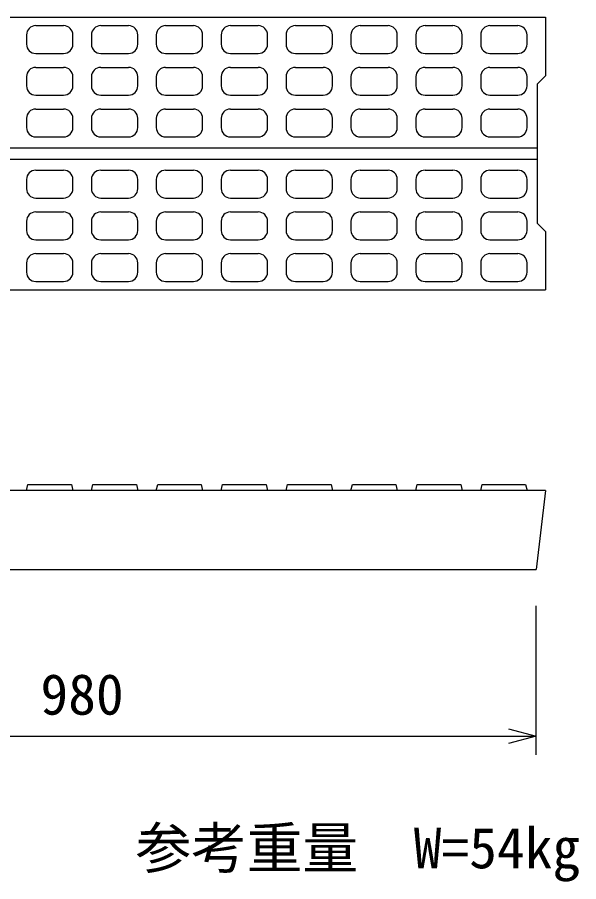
# Model space of a CAD drawing. Units: millimetres, scale not verified. Extents: x -16800 to 16800, y -5940 to 5940.
# Drawn here: x -5321 to -4715, y 2052 to 2985 of the extents above; entities that cross this region are included whole.
import ezdxf
from ezdxf.enums import TextEntityAlignment as Align

# ---------------------------------------------------------------- set-up
doc = ezdxf.new("R2010")
doc.units = ezdxf.units.MM
doc.header["$LTSCALE"] = 20
for name, color, linetype, lineweight in [('0-0_DIM', 7, 'Continuous', 25), ('0-2_HATCH', 6, 'Continuous', 25), ('0-5_OUTLINE', 3, 'Continuous', 25)]:
    doc.layers.add(name, color=color, linetype=linetype, lineweight=lineweight)
doc.styles.add('ＭＳ ゴシック', font='')
doc.styles.get('ＭＳ ゴシック').set_extended_font_data('MS Gothic')

msp = doc.modelspace()

# ---------------------------------------------------------------- linework, layer by layer
at = {"layer": '0-0_DIM'}
for p, q in [((-4761.2, 2189.48), (-4761.2, 2350.17)), ((-5741.2, 2209.48), (-4761.2, 2209.48))]:
    msp.add_line(p, q, dxfattribs=at)
msp.add_lwpolyline([(-4791.2, 2217.52), (-4761.2, 2209.48), (-4791.2, 2201.44)], dxfattribs=at)
at = {"layer": '0-2_HATCH'}
for p, q in [((-5301.2, 2976.05), (-5271.2, 2976.05)), ((-5231.2, 2976.05), (-5201.2, 2976.05)), ((-5161.2, 2976.05), (-5131.2, 2976.05)), ((-5091.2, 2976.05), (-5061.2, 2976.05)), ((-5021.2, 2976.05), (-4991.2, 2976.05)), ((-4951.2, 2976.05), (-4921.2, 2976.05)), ((-4881.2, 2976.05), (-4851.2, 2976.05)), ((-4811.2, 2976.05), (-4781.2, 2976.05)), ((-5311.2, 2966.05), (-5311.2, 2956.05)), ((-5261.2, 2956.05), (-5261.2, 2966.05)), ((-5241.2, 2966.05), (-5241.2, 2956.05)), ((-5191.2, 2956.05), (-5191.2, 2966.05)), ((-5171.2, 2966.05), (-5171.2, 2956.05)), ((-5121.2, 2956.05), (-5121.2, 2966.05)), ((-5101.2, 2966.05), (-5101.2, 2956.05)), ((-5051.2, 2956.05), (-5051.2, 2966.05)), ((-5031.2, 2966.05), (-5031.2, 2956.05)), ((-4981.2, 2956.05), (-4981.2, 2966.05)), ((-4961.2, 2966.05), (-4961.2, 2956.05)), ((-4911.2, 2956.05), (-4911.2, 2966.05)), ((-4891.2, 2966.05), (-4891.2, 2956.05)), ((-4841.2, 2956.05), (-4841.2, 2966.05)), ((-4821.2, 2966.05), (-4821.2, 2956.05)), ((-4771.2, 2956.05), (-4771.2, 2966.05)), ((-5301.2, 2946.05), (-5271.2, 2946.05)), ((-5231.2, 2946.05), (-5201.2, 2946.05)), ((-5161.2, 2946.05), (-5131.2, 2946.05)), ((-5091.2, 2946.05), (-5061.2, 2946.05)), ((-5021.2, 2946.05), (-4991.2, 2946.05)), ((-4951.2, 2946.05), (-4921.2, 2946.05)), ((-4881.2, 2946.05), (-4851.2, 2946.05)), ((-4811.2, 2946.05), (-4781.2, 2946.05)), ((-5301.2, 2931.05), (-5271.2, 2931.05)), ((-5231.2, 2931.05), (-5201.2, 2931.05)), ((-5161.2, 2931.05), (-5131.2, 2931.05)), ((-5091.2, 2931.05), (-5061.2, 2931.05)), ((-5021.2, 2931.05), (-4991.2, 2931.05)), ((-4951.2, 2931.05), (-4921.2, 2931.05)), ((-4881.2, 2931.05), (-4851.2, 2931.05)), ((-4811.2, 2931.05), (-4781.2, 2931.05)), ((-5311.2, 2921.05), (-5311.2, 2911.05)), ((-5261.2, 2911.05), (-5261.2, 2921.05)), ((-5241.2, 2921.05), (-5241.2, 2911.05)), ((-5191.2, 2911.05), (-5191.2, 2921.05)), ((-5171.2, 2921.05), (-5171.2, 2911.05)), ((-5121.2, 2911.05), (-5121.2, 2921.05)), ((-5101.2, 2921.05), (-5101.2, 2911.05)), ((-5051.2, 2911.05), (-5051.2, 2921.05)), ((-5031.2, 2921.05), (-5031.2, 2911.05)), ((-4981.2, 2911.05), (-4981.2, 2921.05)), ((-4961.2, 2921.05), (-4961.2, 2911.05)), ((-4911.2, 2911.05), (-4911.2, 2921.05)), ((-4891.2, 2921.05), (-4891.2, 2911.05)), ((-4841.2, 2911.05), (-4841.2, 2921.05)), ((-4821.2, 2921.05), (-4821.2, 2911.05)), ((-4771.2, 2911.05), (-4771.2, 2921.05)), ((-5301.2, 2901.05), (-5271.2, 2901.05)), ((-5231.2, 2901.05), (-5201.2, 2901.05)), ((-5161.2, 2901.05), (-5131.2, 2901.05)), ((-5091.2, 2901.05), (-5061.2, 2901.05)), ((-5021.2, 2901.05), (-4991.2, 2901.05)), ((-4951.2, 2901.05), (-4921.2, 2901.05)), ((-4881.2, 2901.05), (-4851.2, 2901.05)), ((-4811.2, 2901.05), (-4781.2, 2901.05)), ((-5301.2, 2886.05), (-5271.2, 2886.05)), ((-5231.2, 2886.05), (-5201.2, 2886.05)), ((-5161.2, 2886.05), (-5131.2, 2886.05)), ((-5091.2, 2886.05), (-5061.2, 2886.05)), ((-5021.2, 2886.05), (-4991.2, 2886.05)), ((-4951.2, 2886.05), (-4921.2, 2886.05)), ((-4881.2, 2886.05), (-4851.2, 2886.05)), ((-4811.2, 2886.05), (-4781.2, 2886.05)), ((-5311.2, 2876.05), (-5311.2, 2866.05)), ((-5261.2, 2866.05), (-5261.2, 2876.05)), ((-5241.2, 2876.05), (-5241.2, 2866.05)), ((-5191.2, 2866.05), (-5191.2, 2876.05)), ((-5171.2, 2876.05), (-5171.2, 2866.05)), ((-5121.2, 2866.05), (-5121.2, 2876.05)), ((-5101.2, 2876.05), (-5101.2, 2866.05)), ((-5051.2, 2866.05), (-5051.2, 2876.05)), ((-5031.2, 2876.05), (-5031.2, 2866.05)), ((-4981.2, 2866.05), (-4981.2, 2876.05)), ((-4961.2, 2876.05), (-4961.2, 2866.05)), ((-4911.2, 2866.05), (-4911.2, 2876.05)), ((-4891.2, 2876.05), (-4891.2, 2866.05)), ((-4841.2, 2866.05), (-4841.2, 2876.05)), ((-4821.2, 2876.05), (-4821.2, 2866.05)), ((-4771.2, 2866.05), (-4771.2, 2876.05)), ((-5301.2, 2856.05), (-5271.2, 2856.05)), ((-5231.2, 2856.05), (-5201.2, 2856.05)), ((-5161.2, 2856.05), (-5131.2, 2856.05)), ((-5091.2, 2856.05), (-5061.2, 2856.05)), ((-5021.2, 2856.05), (-4991.2, 2856.05)), ((-4951.2, 2856.05), (-4921.2, 2856.05)), ((-4881.2, 2856.05), (-4851.2, 2856.05)), ((-4811.2, 2856.05), (-4781.2, 2856.05)), ((-5301.2, 2820.05), (-5271.2, 2820.05)), ((-5231.2, 2820.05), (-5201.2, 2820.05)), ((-5161.2, 2820.05), (-5131.2, 2820.05)), ((-5091.2, 2820.05), (-5061.2, 2820.05)), ((-5021.2, 2820.05), (-4991.2, 2820.05)), ((-4951.2, 2820.05), (-4921.2, 2820.05)), ((-4881.2, 2820.05), (-4851.2, 2820.05)), ((-4811.2, 2820.05), (-4781.2, 2820.05)), ((-5311.2, 2810.05), (-5311.2, 2800.05)), ((-5261.2, 2800.05), (-5261.2, 2810.05)), ((-5241.2, 2810.05), (-5241.2, 2800.05)), ((-5191.2, 2800.05), (-5191.2, 2810.05)), ((-5171.2, 2810.05), (-5171.2, 2800.05)), ((-5121.2, 2800.05), (-5121.2, 2810.05)), ((-5101.2, 2810.05), (-5101.2, 2800.05)), ((-5051.2, 2800.05), (-5051.2, 2810.05)), ((-5031.2, 2810.05), (-5031.2, 2800.05)), ((-4981.2, 2800.05), (-4981.2, 2810.05)), ((-4961.2, 2810.05), (-4961.2, 2800.05)), ((-4911.2, 2800.05), (-4911.2, 2810.05)), ((-4891.2, 2810.05), (-4891.2, 2800.05)), ((-4841.2, 2800.05), (-4841.2, 2810.05)), ((-4821.2, 2810.05), (-4821.2, 2800.05)), ((-4771.2, 2800.05), (-4771.2, 2810.05)), ((-5301.2, 2790.05), (-5271.2, 2790.05)), ((-5231.2, 2790.05), (-5201.2, 2790.05)), ((-5161.2, 2790.05), (-5131.2, 2790.05)), ((-5091.2, 2790.05), (-5061.2, 2790.05)), ((-5021.2, 2790.05), (-4991.2, 2790.05)), ((-4951.2, 2790.05), (-4921.2, 2790.05)), ((-4881.2, 2790.05), (-4851.2, 2790.05)), ((-4811.2, 2790.05), (-4781.2, 2790.05)), ((-5301.2, 2775.05), (-5271.2, 2775.05)), ((-5231.2, 2775.05), (-5201.2, 2775.05)), ((-5161.2, 2775.05), (-5131.2, 2775.05)), ((-5091.2, 2775.05), (-5061.2, 2775.05)), ((-5021.2, 2775.05), (-4991.2, 2775.05)), ((-4951.2, 2775.05), (-4921.2, 2775.05)), ((-4881.2, 2775.05), (-4851.2, 2775.05)), ((-4811.2, 2775.05), (-4781.2, 2775.05)), ((-5311.2, 2765.05), (-5311.2, 2755.05)), ((-5261.2, 2755.05), (-5261.2, 2765.05)), ((-5241.2, 2765.05), (-5241.2, 2755.05)), ((-5191.2, 2755.05), (-5191.2, 2765.05)), ((-5171.2, 2765.05), (-5171.2, 2755.05)), ((-5121.2, 2755.05), (-5121.2, 2765.05)), ((-5101.2, 2765.05), (-5101.2, 2755.05)), ((-5051.2, 2755.05), (-5051.2, 2765.05)), ((-5031.2, 2765.05), (-5031.2, 2755.05)), ((-4981.2, 2755.05), (-4981.2, 2765.05)), ((-4961.2, 2765.05), (-4961.2, 2755.05)), ((-4911.2, 2755.05), (-4911.2, 2765.05)), ((-4891.2, 2765.05), (-4891.2, 2755.05)), ((-4841.2, 2755.05), (-4841.2, 2765.05)), ((-4821.2, 2765.05), (-4821.2, 2755.05)), ((-4771.2, 2755.05), (-4771.2, 2765.05)), ((-5301.2, 2745.05), (-5271.2, 2745.05)), ((-5231.2, 2745.05), (-5201.2, 2745.05)), ((-5161.2, 2745.05), (-5131.2, 2745.05)), ((-5091.2, 2745.05), (-5061.2, 2745.05)), ((-5021.2, 2745.05), (-4991.2, 2745.05)), ((-4951.2, 2745.05), (-4921.2, 2745.05)), ((-4881.2, 2745.05), (-4851.2, 2745.05)), ((-4811.2, 2745.05), (-4781.2, 2745.05)), ((-5301.2, 2730.05), (-5271.2, 2730.05)), ((-5231.2, 2730.05), (-5201.2, 2730.05)), ((-5161.2, 2730.05), (-5131.2, 2730.05)), ((-5091.2, 2730.05), (-5061.2, 2730.05)), ((-5021.2, 2730.05), (-4991.2, 2730.05)), ((-4951.2, 2730.05), (-4921.2, 2730.05)), ((-4881.2, 2730.05), (-4851.2, 2730.05)), ((-4811.2, 2730.05), (-4781.2, 2730.05)), ((-5311.2, 2720.05), (-5311.2, 2710.05)), ((-5261.2, 2710.05), (-5261.2, 2720.05)), ((-5241.2, 2720.05), (-5241.2, 2710.05)), ((-5191.2, 2710.05), (-5191.2, 2720.05)), ((-5171.2, 2720.05), (-5171.2, 2710.05)), ((-5121.2, 2710.05), (-5121.2, 2720.05)), ((-5101.2, 2720.05), (-5101.2, 2710.05)), ((-5051.2, 2710.05), (-5051.2, 2720.05)), ((-5031.2, 2720.05), (-5031.2, 2710.05)), ((-4981.2, 2710.05), (-4981.2, 2720.05)), ((-4961.2, 2720.05), (-4961.2, 2710.05)), ((-4911.2, 2710.05), (-4911.2, 2720.05)), ((-4891.2, 2720.05), (-4891.2, 2710.05)), ((-4841.2, 2710.05), (-4841.2, 2720.05)), ((-4821.2, 2720.05), (-4821.2, 2710.05)), ((-4771.2, 2710.05), (-4771.2, 2720.05)), ((-5301.2, 2700.05), (-5271.2, 2700.05)), ((-5231.2, 2700.05), (-5201.2, 2700.05)), ((-5161.2, 2700.05), (-5131.2, 2700.05)), ((-5091.2, 2700.05), (-5061.2, 2700.05)), ((-5021.2, 2700.05), (-4991.2, 2700.05)), ((-4951.2, 2700.05), (-4921.2, 2700.05)), ((-4881.2, 2700.05), (-4851.2, 2700.05)), ((-4811.2, 2700.05), (-4781.2, 2700.05))]:
    msp.add_line(p, q, dxfattribs=at)
for points in [[(-5311.2, 2474.48), (-5309.7, 2480.98), (-5262.7, 2480.98), (-5261.2, 2474.48)], [(-5241.2, 2474.48), (-5239.7, 2480.98), (-5192.7, 2480.98), (-5191.2, 2474.48)], [(-5171.2, 2474.48), (-5169.7, 2480.98), (-5122.7, 2480.98), (-5121.2, 2474.48)], [(-5101.2, 2474.48), (-5099.7, 2480.98), (-5052.7, 2480.98), (-5051.2, 2474.48)], [(-5031.2, 2474.48), (-5029.7, 2480.98), (-4982.7, 2480.98), (-4981.2, 2474.48)], [(-4961.2, 2474.48), (-4959.7, 2480.98), (-4912.7, 2480.98), (-4911.2, 2474.48)], [(-4891.2, 2474.48), (-4889.7, 2480.98), (-4842.7, 2480.98), (-4841.2, 2474.48)], [(-4821.2, 2474.48), (-4819.7, 2480.98), (-4772.7, 2480.98), (-4771.2, 2474.48)]]:
    msp.add_lwpolyline(points, dxfattribs=at)
for centre, start, end in [((-5301.2, 2966.05), 90, 180), ((-5271.2, 2966.05), 0, 90), ((-5231.2, 2966.05), 90, 180), ((-5201.2, 2966.05), 0, 90), ((-5161.2, 2966.05), 90, 180), ((-5131.2, 2966.05), 0, 90), ((-5091.2, 2966.05), 90, 180), ((-5061.2, 2966.05), 0, 90), ((-5021.2, 2966.05), 90, 180), ((-4991.2, 2966.05), 0, 90), ((-4951.2, 2966.05), 90, 180), ((-4921.2, 2966.05), 0, 90), ((-4881.2, 2966.05), 90, 180), ((-4851.2, 2966.05), 0, 90), ((-4811.2, 2966.05), 90, 180), ((-4781.2, 2966.05), 0, 90), ((-5301.2, 2956.05), 180, 270), ((-5271.2, 2956.05), 270, 0), ((-5231.2, 2956.05), 180, 270), ((-5201.2, 2956.05), 270, 0), ((-5161.2, 2956.05), 180, 270), ((-5131.2, 2956.05), 270, 0), ((-5091.2, 2956.05), 180, 270), ((-5061.2, 2956.05), 270, 0), ((-5021.2, 2956.05), 180, 270), ((-4991.2, 2956.05), 270, 0), ((-4951.2, 2956.05), 180, 270), ((-4921.2, 2956.05), 270, 0), ((-4881.2, 2956.05), 180, 270), ((-4851.2, 2956.05), 270, 0), ((-4811.2, 2956.05), 180, 270), ((-4781.2, 2956.05), 270, 0), ((-5301.2, 2921.05), 90, 180), ((-5271.2, 2921.05), 0, 90), ((-5231.2, 2921.05), 90, 180), ((-5201.2, 2921.05), 0, 90), ((-5161.2, 2921.05), 90, 180), ((-5131.2, 2921.05), 0, 90), ((-5091.2, 2921.05), 90, 180), ((-5061.2, 2921.05), 0, 90), ((-5021.2, 2921.05), 90, 180), ((-4991.2, 2921.05), 0, 90), ((-4951.2, 2921.05), 90, 180), ((-4921.2, 2921.05), 0, 90), ((-4881.2, 2921.05), 90, 180), ((-4851.2, 2921.05), 0, 90), ((-4811.2, 2921.05), 90, 180), ((-4781.2, 2921.05), 0, 90), ((-5301.2, 2911.05), 180, 270), ((-5271.2, 2911.05), 270, 0), ((-5231.2, 2911.05), 180, 270), ((-5201.2, 2911.05), 270, 0), ((-5161.2, 2911.05), 180, 270), ((-5131.2, 2911.05), 270, 0), ((-5091.2, 2911.05), 180, 270), ((-5061.2, 2911.05), 270, 0), ((-5021.2, 2911.05), 180, 270), ((-4991.2, 2911.05), 270, 0), ((-4951.2, 2911.05), 180, 270), ((-4921.2, 2911.05), 270, 0), ((-4881.2, 2911.05), 180, 270), ((-4851.2, 2911.05), 270, 0), ((-4811.2, 2911.05), 180, 270), ((-4781.2, 2911.05), 270, 0), ((-5301.2, 2876.05), 90, 180), ((-5271.2, 2876.05), 0, 90), ((-5231.2, 2876.05), 90, 180), ((-5201.2, 2876.05), 0, 90), ((-5161.2, 2876.05), 90, 180), ((-5131.2, 2876.05), 0, 90), ((-5091.2, 2876.05), 90, 180), ((-5061.2, 2876.05), 0, 90), ((-5021.2, 2876.05), 90, 180), ((-4991.2, 2876.05), 0, 90), ((-4951.2, 2876.05), 90, 180), ((-4921.2, 2876.05), 0, 90), ((-4881.2, 2876.05), 90, 180), ((-4851.2, 2876.05), 0, 90), ((-4811.2, 2876.05), 90, 180), ((-4781.2, 2876.05), 0, 90), ((-5301.2, 2866.05), 180, 270), ((-5271.2, 2866.05), 270, 0), ((-5231.2, 2866.05), 180, 270), ((-5201.2, 2866.05), 270, 0), ((-5161.2, 2866.05), 180, 270), ((-5131.2, 2866.05), 270, 0), ((-5091.2, 2866.05), 180, 270), ((-5061.2, 2866.05), 270, 0), ((-5021.2, 2866.05), 180, 270), ((-4991.2, 2866.05), 270, 0), ((-4951.2, 2866.05), 180, 270), ((-4921.2, 2866.05), 270, 0), ((-4881.2, 2866.05), 180, 270), ((-4851.2, 2866.05), 270, 0), ((-4811.2, 2866.05), 180, 270), ((-4781.2, 2866.05), 270, 0), ((-5301.2, 2810.05), 90, 180), ((-5271.2, 2810.05), 0, 90), ((-5231.2, 2810.05), 90, 180), ((-5201.2, 2810.05), 0, 90), ((-5161.2, 2810.05), 90, 180), ((-5131.2, 2810.05), 0, 90), ((-5091.2, 2810.05), 90, 180), ((-5061.2, 2810.05), 0, 90), ((-5021.2, 2810.05), 90, 180), ((-4991.2, 2810.05), 0, 90), ((-4951.2, 2810.05), 90, 180), ((-4921.2, 2810.05), 0, 90), ((-4881.2, 2810.05), 90, 180), ((-4851.2, 2810.05), 0, 90), ((-4811.2, 2810.05), 90, 180), ((-4781.2, 2810.05), 0, 90), ((-5301.2, 2800.05), 180, 270), ((-5271.2, 2800.05), 270, 0), ((-5231.2, 2800.05), 180, 270), ((-5201.2, 2800.05), 270, 0), ((-5161.2, 2800.05), 180, 270), ((-5131.2, 2800.05), 270, 0), ((-5091.2, 2800.05), 180, 270), ((-5061.2, 2800.05), 270, 0), ((-5021.2, 2800.05), 180, 270), ((-4991.2, 2800.05), 270, 0), ((-4951.2, 2800.05), 180, 270), ((-4921.2, 2800.05), 270, 0), ((-4881.2, 2800.05), 180, 270), ((-4851.2, 2800.05), 270, 0), ((-4811.2, 2800.05), 180, 270), ((-4781.2, 2800.05), 270, 0), ((-5301.2, 2765.05), 90, 180), ((-5271.2, 2765.05), 0, 90), ((-5231.2, 2765.05), 90, 180), ((-5201.2, 2765.05), 0, 90), ((-5161.2, 2765.05), 90, 180), ((-5131.2, 2765.05), 0, 90), ((-5091.2, 2765.05), 90, 180), ((-5061.2, 2765.05), 0, 90), ((-5021.2, 2765.05), 90, 180), ((-4991.2, 2765.05), 0, 90), ((-4951.2, 2765.05), 90, 180), ((-4921.2, 2765.05), 0, 90), ((-4881.2, 2765.05), 90, 180), ((-4851.2, 2765.05), 0, 90), ((-4811.2, 2765.05), 90, 180), ((-4781.2, 2765.05), 0, 90), ((-5301.2, 2755.05), 180, 270), ((-5271.2, 2755.05), 270, 0), ((-5231.2, 2755.05), 180, 270), ((-5201.2, 2755.05), 270, 0), ((-5161.2, 2755.05), 180, 270), ((-5131.2, 2755.05), 270, 0), ((-5091.2, 2755.05), 180, 270), ((-5061.2, 2755.05), 270, 0), ((-5021.2, 2755.05), 180, 270), ((-4991.2, 2755.05), 270, 0), ((-4951.2, 2755.05), 180, 270), ((-4921.2, 2755.05), 270, 0), ((-4881.2, 2755.05), 180, 270), ((-4851.2, 2755.05), 270, 0), ((-4811.2, 2755.05), 180, 270), ((-4781.2, 2755.05), 270, 0), ((-5301.2, 2720.05), 90, 180), ((-5271.2, 2720.05), 0, 90), ((-5231.2, 2720.05), 90, 180), ((-5201.2, 2720.05), 0, 90), ((-5161.2, 2720.05), 90, 180), ((-5131.2, 2720.05), 0, 90), ((-5091.2, 2720.05), 90, 180), ((-5061.2, 2720.05), 0, 90), ((-5021.2, 2720.05), 90, 180), ((-4991.2, 2720.05), 0, 90), ((-4951.2, 2720.05), 90, 180), ((-4921.2, 2720.05), 0, 90), ((-4881.2, 2720.05), 90, 180), ((-4851.2, 2720.05), 0, 90), ((-4811.2, 2720.05), 90, 180), ((-4781.2, 2720.05), 0, 90), ((-5301.2, 2710.05), 180, 270), ((-5271.2, 2710.05), 270, 0), ((-5231.2, 2710.05), 180, 270), ((-5201.2, 2710.05), 270, 0), ((-5161.2, 2710.05), 180, 270), ((-5131.2, 2710.05), 270, 0), ((-5091.2, 2710.05), 180, 270), ((-5061.2, 2710.05), 270, 0), ((-5021.2, 2710.05), 180, 270), ((-4991.2, 2710.05), 270, 0), ((-4951.2, 2710.05), 180, 270), ((-4921.2, 2710.05), 270, 0), ((-4881.2, 2710.05), 180, 270), ((-4851.2, 2710.05), 270, 0), ((-4811.2, 2710.05), 180, 270), ((-4781.2, 2710.05), 270, 0)]:
    msp.add_arc(centre, 10, start, end, dxfattribs=at)
at = {"layer": '0-5_OUTLINE'}
for p, q in [((-5751.2, 2985.05), (-4751.2, 2985.05)), ((-4751.2, 2985.05), (-4751.2, 2922.05)), ((-4760.2, 2913.05), (-4751.2, 2922.05)), ((-4760.2, 2913.05), (-4760.2, 2763.05)), ((-5742.2, 2844.05), (-4760.2, 2844.05)), ((-5742.2, 2832.05), (-4760.2, 2832.05)), ((-4751.2, 2754.05), (-4760.2, 2763.05)), ((-4751.2, 2754.05), (-4751.2, 2691.05)), ((-5751.2, 2691.05), (-4751.2, 2691.05)), ((-4751.2, 2474.48), (-5751.2, 2474.48)), ((-4751.2, 2474.48), (-4761.2, 2389.48)), ((-5741.2, 2389.48), (-4761.2, 2389.48))]:
    msp.add_line(p, q, dxfattribs=at)

# ---------------------------------------------------------------- texts
at = {"layer": '0-0_DIM', "style": 'ＭＳ ゴシック'}
for s, p in [('980', (-5296.2, 2219.48)), ('参考重量\u3000W=54kg', (-5193.47, 2053.76))]:
    msp.add_text(s, height=43.99, dxfattribs=at).set_placement(p, align=Align.BOTTOM_LEFT)

doc.saveas('drawing.dxf')
